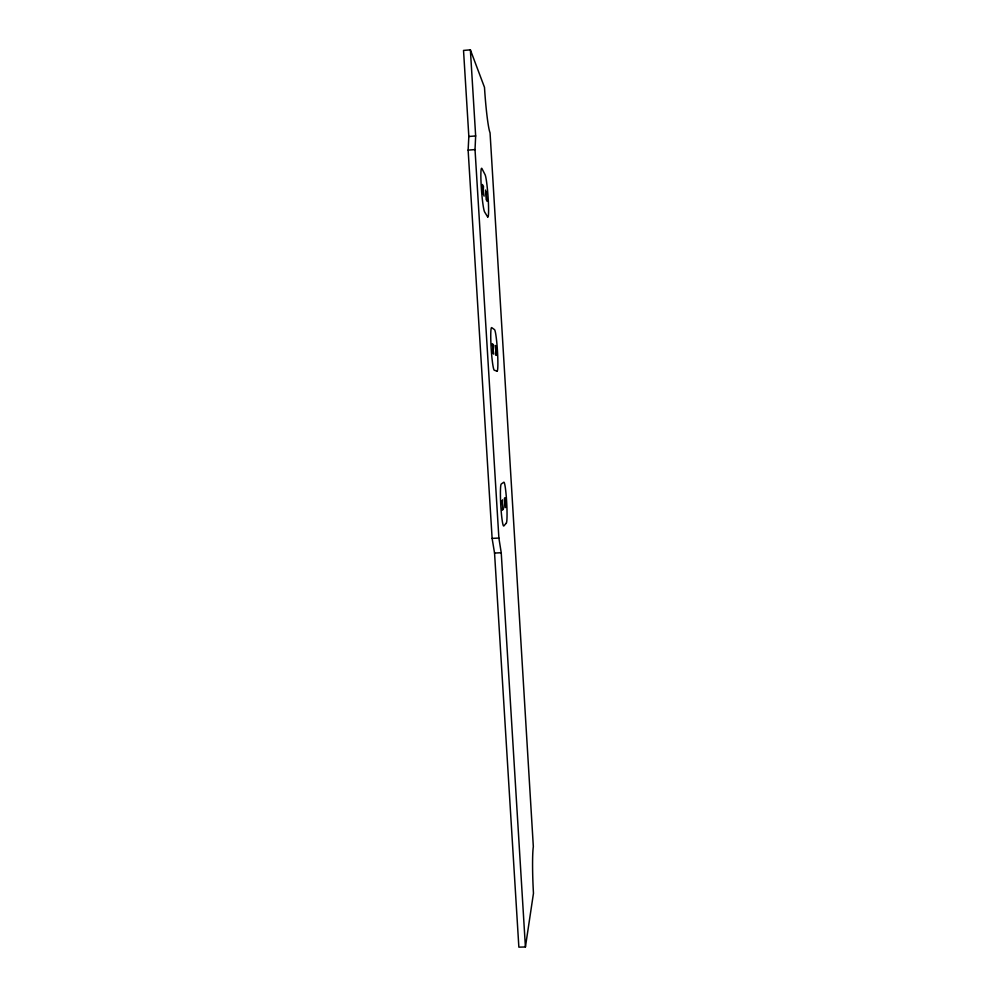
<?xml version="1.0" encoding="UTF-8"?>
<svg xmlns="http://www.w3.org/2000/svg" width="997" height="997" viewBox="0 0 997 997"><rect width="100%" height="100%" fill="white"/><g stroke="black" fill="none" stroke-linecap="round" stroke-linejoin="round"><path stroke-width="1.5" d="M504.968 507.785L505.13 497.665M502.463 510.227L502.638 499.833M495.646 355.019L495.87 345.859M492.892 353.636L493.129 344.264M486.175 199.836L486.461 191.673M483.159 194.527L483.47 186.202M525.419 946.976L501.229 552.724L498.886 538.044L475.021 149.587L475.656 135.953L470.372 49.85L463.53 50.436L468.839 136.489L468.129 150.123L492.119 538.405L494.549 553.073L518.864 947.15L525.419 946.976L533.47 893.3A36.042 2.455 88 0 1 533.333 846.652L490.05 132.788A37.749 2.655 85.6 0 1 484.492 87.362L470.372 49.85M468.839 136.489L475.656 135.953M468.129 150.123L475.021 149.587M492.119 538.405L498.886 538.044M494.549 553.073L501.229 552.724M501.865 500.506L503.223 509.479M504.395 498.313L505.703 507.087M492.281 343.766L493.727 354.06M495.06 345.386L496.456 355.418M482.536 184.495L484.081 196.147M485.589 190.053L487.059 201.382M506.302 523.151L503.834 525.955A21.062 1.757 86.8 0 1 500.855 506.551A21.062 1.757 86.8 0 1 501.267 484.019L503.797 482.224A20.551 1.67 86.8 0 1 506.613 501.254A20.551 1.67 86.8 0 1 506.302 523.151M497.029 371.183L494.313 370.223A21.373 1.77 86.3 0 1 491.147 347.903A21.373 1.77 86.3 0 1 491.708 327.614L494.487 329.621A20.85 1.682 86.3 0 1 497.478 351.33A20.85 1.682 86.3 0 1 497.029 371.183M487.608 216.835L484.629 211.975A22.009 1.757 85.7 0 1 481.264 186.676A22.009 1.757 85.7 0 1 481.987 168.68L485.041 174.612A21.448 1.67 85.8 0 1 488.206 199.088A21.448 1.67 85.8 0 1 487.608 216.835"/></g></svg>
